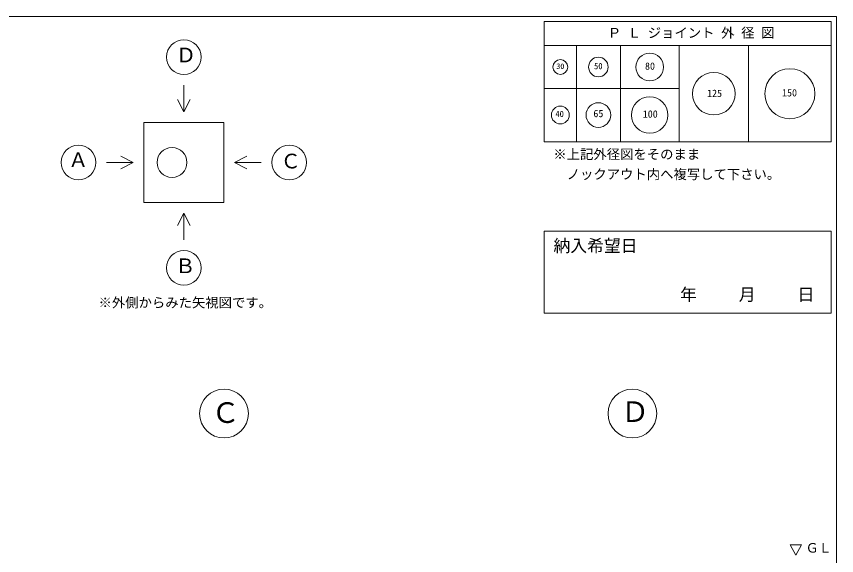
# Model space of a CAD drawing. Units: millimetres, scale not verified. Extents: x -6420 to 6420, y -3037 to 3037.
# Drawn here: x 2323 to 6420, y 342 to 3037 of the extents above; entities that cross this region are included whole.
import ezdxf
from ezdxf.enums import TextEntityAlignment as Align

# ---------------------------------------------------------------- set-up
doc = ezdxf.new("R2010")
doc.units = ezdxf.units.MM
doc.header["$LTSCALE"] = 20
for name, color, linetype, lineweight in [('0-2_waku', 7, 'Continuous', 18), ('0-3_gaikei', 7, 'Continuous', 18), ('0-5_sunpou', 7, 'Continuous', 5), ('0-D_文字１', 7, 'Continuous', 18)]:
    doc.layers.add(name, color=color, linetype=linetype, lineweight=lineweight)
doc.styles.add('ＭＳ ゴシック', font='')
doc.styles.get('ＭＳ ゴシック').set_extended_font_data('MS Gothic')

msp = doc.modelspace()

# ---------------------------------------------------------------- linework, layer by layer
at = {"layer": '0-2_waku'}
for p, q in [((6420, 3036.79), (6420, -2663.21)), ((6420, 3036.79), (6420, -2663.21)), ((6420, 3036.79), (6420, -2663.21)), ((6420, 3036.79), (6420, -2663.21)), ((6420, 3036.79), (6420, -2663.21)), ((6420, 3036.79), (6420, -2663.21)), ((6420, 3036.79), (6420, -2663.21)), ((6420, 3036.79), (6420, -2663.21)), ((6420, 3036.79), (6420, -2663.21)), ((4960, 3010.54), (4960, 2410.54)), ((4960, 3010.54), (6393.33, 3010.54)), ((4960, 3010.54), (6393.33, 3010.54)), ((4960, 3010.54), (6393.33, 3010.54)), ((4960, 3010.54), (4960, 2410.54)), ((4960, 3010.54), (6393.33, 3010.54)), ((4960, 3010.54), (6393.33, 3010.54)), ((4960, 3010.54), (6393.33, 3010.54)), ((6393.33, 3010.54), (6393.33, 2410.54)), ((6393.33, 3010.54), (6393.33, 2410.54)), ((4960, 2890.54), (6393.33, 2890.54)), ((5120, 2890.54), (5120, 2410.54)), ((5340, 2890.54), (5340, 2410.54)), ((5633.33, 2890.54), (5633.33, 2410.54)), ((5980, 2890.54), (5980, 2410.54)), ((4960, 2677.21), (5633.33, 2677.21)), ((6420, 2680.54), (6420, -2663.21)), ((6420, 2680.54), (6420, -2663.21)), ((6420, 2680.54), (6420, -2663.21)), ((6420, 2680.54), (6420, -2663.21)), ((4960, 2410.54), (6393.33, 2410.54)), ((4960, 2410.54), (6393.33, 2410.54))]:
    msp.add_line(p, q, dxfattribs=at)
msp.add_lwpolyline([(-1740, 3036.79), (6420, 3036.79), (6420, -2663.21)], dxfattribs=at)
at = {"layer": '0-3_gaikei'}
for p, q in [((3159.48, 2693.5), (3159.48, 2560.17)), ((3159.48, 2560.17), (3127.31, 2622.01)), ((3159.48, 2560.17), (3191.65, 2622.01)), ((2959.48, 2506.84), (3359.48, 2506.84)), ((2959.48, 2506.84), (2959.48, 2106.84)), ((3359.48, 2506.84), (3359.48, 2106.84)), ((2906.15, 2306.84), (2844.31, 2339.01)), ((3412.81, 2306.84), (3474.65, 2339.01)), ((2772.81, 2306.84), (2906.15, 2306.84)), ((2906.15, 2306.84), (2844.31, 2274.67)), ((2959.48, 2106.84), (3359.48, 2106.84)), ((3159.48, 2053.5), (3127.31, 1991.67)), ((3159.48, 2053.5), (3191.65, 1991.67)), ((3159.48, 1920.17), (3159.48, 2053.5))]:
    msp.add_line(p, q, dxfattribs=at)
msp.add_lwpolyline([(3546.15, 2306.84), (3412.81, 2306.84), (3474.65, 2274.67)], dxfattribs=at)
for centre, radius in [((3159.48, 2833.5), 86.67), ((2632.81, 2306.84), 86.67), ((3100.16, 2306.84), 74.67), ((3686.15, 2306.84), 86.67), ((3159.48, 1780.17), 86.67), ((3360, 1052.12), 121.88), ((5400, 1052.12), 121.88)]:
    msp.add_circle(centre, radius, dxfattribs=at)
at = {"layer": '0-5_sunpou', "lineweight": 18}
msp.add_lwpolyline([(4960, 1963.49), (4960, 1554.54), (6393.33, 1554.54), (6393.33, 1963.49)], close=True, dxfattribs=at)
for centre, radius in [((5230, 2783.88), 49), ((5486.67, 2783.88), 69), ((5040, 2783.88), 37), ((5806.67, 2650.54), 106.5), ((6186.67, 2650.54), 125), ((5486.67, 2543.88), 91), ((5040, 2543.88), 44.5), ((5230, 2543.88), 61.5)]:
    msp.add_circle(centre, radius, dxfattribs=at)
at = {"layer": '0-D_文字１'}
for p, q in [((6215.74, 345.1), (6187.31, 395.69)), ((6187.31, 395.69), (6244.18, 395.69)), ((6215.74, 345.1), (6244.18, 395.69))]:
    msp.add_line(p, q, dxfattribs=at)

# ---------------------------------------------------------------- texts
at = {"layer": '0-5_sunpou', "style": 'ＭＳ ゴシック'}
for s, height, p in [('30', 28.04, (5019.95, 2765.34)), ('50', 31.16, (5208.41, 2763.53)), ('80', 36.66, (5462.85, 2759.19)), ('125', 36.66, (5772.95, 2623.12)), ('150', 36.66, (6147.48, 2625.77)), ('40', 31.16, (5015.28, 2524.28)), ('65', 36.66, (5205.22, 2522.15)), ('100', 36.66, (5451.72, 2519.7)), ('納入希望日', 61.58, (5005.68, 1841.48))]:
    msp.add_text(s, height=height, dxfattribs=at).set_placement(p, align=Align.BOTTOM_LEFT)
at = {"layer": '0-D_文字１', "style": 'ＭＳ ゴシック'}
for s, height, p in [('Ｐ Ｌ ジョイント 外 径 図', 48.88, (5276.83, 2915.64)), ('Ｄ', 73.31, (3120.06, 2785.08)), ('※上記外径図をそのまま', 48.88, (5005.06, 2308.95)), ('Ａ', 73.31, (2581.81, 2261.72)), ('Ｃ', 73.31, (3643.08, 2255.11)), ('\u3000ノックアウト内へ複写して下さい。', 48.88, (5005.06, 2208.95)), ('Ｂ', 73.31, (3116.41, 1731.75)), ('\u3000\u3000\u3000年     月     日', 61.58, (5386.01, 1597.59)), ('※外側からみた矢視図です。', 48.88, (2733.09, 1567.68)), ('Ｃ', 103.1, (3297.19, 974.24)), ('Ｄ', 103.1, (5342.98, 978.89)), ('ＧＬ', 47.65, (6265.45, 342.87))]:
    msp.add_text(s, height=height, dxfattribs=at).set_placement(p, align=Align.BOTTOM_LEFT)

doc.saveas('drawing.dxf')
